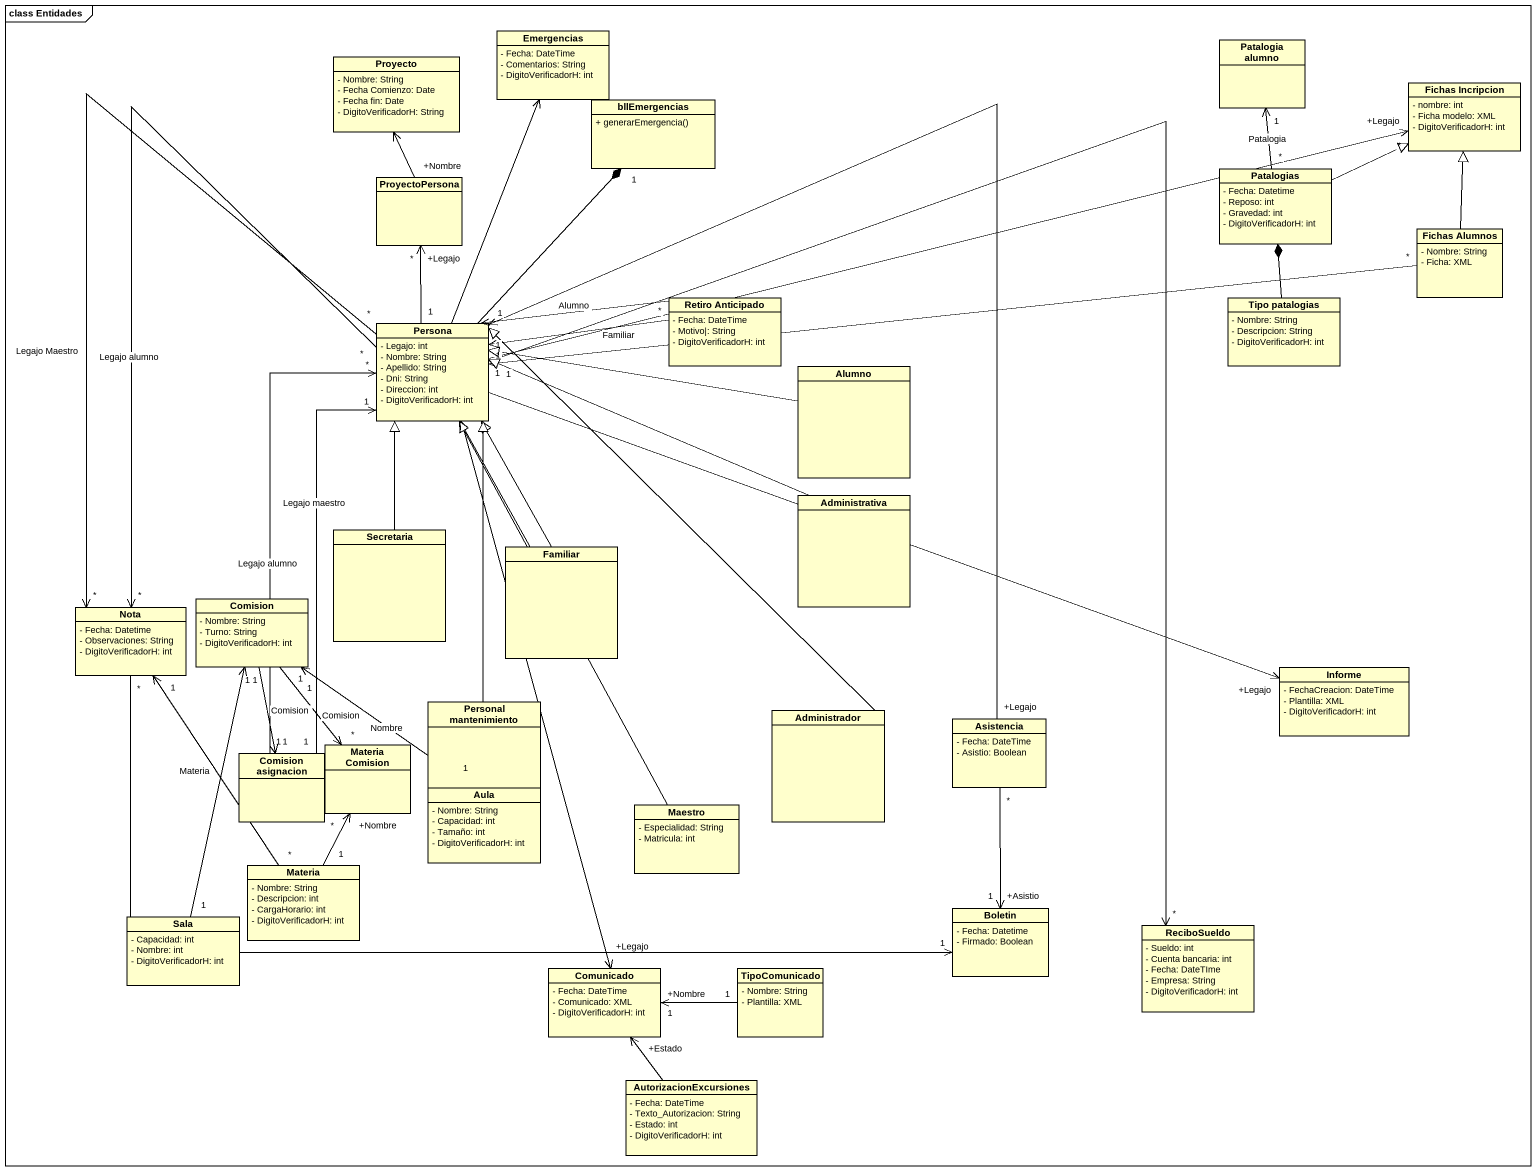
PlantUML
@startuml
mainframe class Entidades
hide circle
hide empty members
skinparam classAttributeIconSize 0
class Emergencias {
  - Fecha: DateTime
  - Comentarios: String
  - DigitoVerificadorH: int
}
class "Patalogia alumno" as Patalogia_alumno
class Proyecto {
  - Nombre: String
  - Fecha Comienzo: Date
  - Fecha fin: Date
  - DigitoVerificadorH: String
}
class bllEmergencias {
  + generarEmergencia()
}
class "Fichas Incripcion" as Fichas_Incripcion {
  - nombre: int
  - Ficha modelo: XML
  - DigitoVerificadorH: int
}
class ProyectoPersona
class Patalogias {
  - Fecha: Datetime
  - Reposo: int
  - Gravedad: int
  - DigitoVerificadorH: int
}
class "Fichas Alumnos" as Fichas_Alumnos {
  - Nombre: String
  - Ficha: XML
}
class "Retiro Anticipado" as Retiro_Anticipado {
  - Fecha: DateTime
  - Motivo|: String
  - DigitoVerificadorH: int
}
class "Tipo patalogias" as Tipo_patalogias {
  - Nombre: String
  - Descripcion: String
  - DigitoVerificadorH: int
}
class Persona {
  - Legajo: int
  - Nombre: String
  - Apellido: String
  - Dni: String
  - Direccion: int
  - DigitoVerificadorH: int
}
class Alumno
class Administrativa
class Secretaria
class Familiar
class Nota {
  - Fecha: Datetime
  - Observaciones: String
  - DigitoVerificadorH: int
}
class Comision {
  - Nombre: String
  - Turno: String
  - DigitoVerificadorH: int
}
class Informe {
  - FechaCreacion: DateTime
  - Plantilla: XML
  - DigitoVerificadorH: int
}
class "Personal mantenimiento" as Personal_mantenimiento
class Administrador
class Asistencia {
  - Fecha: DateTime
  - Asistio: Boolean
}
class "Comision asignacion" as Comision_asignacion
class "Materia Comision" as Materia_Comision
class Aula {
  - Nombre: String
  - Capacidad: int
  - Tamaño: int
  - DigitoVerificadorH: int
}
class Maestro {
  - Especialidad: String
  - Matricula: int
}
class Materia {
  - Nombre: String
  - Descripcion: int
  - CargaHorario: int
  - DigitoVerificadorH: int
}
class Sala {
  - Capacidad: int
  - Nombre: int
  - DigitoVerificadorH: int
}
class Boletin {
  - Fecha: Datetime
  - Firmado: Boolean
}
class ReciboSueldo {
  - Sueldo: int
  - Cuenta bancaria: int
  - Fecha: DateTIme
  - Empresa: String
  - DigitoVerificadorH: int
}
class Comunicado {
  - Fecha: DateTime
  - Comunicado: XML
  - DigitoVerificadorH: int
}
class TipoComunicado {
  - Nombre: String
  - Plantilla: XML
}
class AutorizacionExcursiones {
  - Fecha: DateTime
  - Texto_Autorizacion: String
  - Estado: int
  - DigitoVerificadorH: int
}
ProyectoPersona "+Nombre" -up-> Proyecto
Patalogias "*" -up-> "1" Patalogia_alumno : Patalogia
Patalogias -right-|> Fichas_Incripcion
Fichas_Alumnos -up-|> Fichas_Incripcion
Fichas_Alumnos "*" -left-> "1" Persona
Retiro_Anticipado -left-> Persona : Alumno
Retiro_Anticipado "*" -left-> "1" Persona : Familiar
Tipo_patalogias -up-* Patalogias
Persona -up-> Emergencias
Persona "1" -up-* "1" bllEmergencias
Persona "1" -right-> "+Legajo\n*" Fichas_Incripcion
Persona "1" -up-> "+Legajo\n*" ProyectoPersona
Persona "*" --> "*" Nota : Legajo alumno
Persona "*" --> "*" Nota : Legajo Maestro
Persona "*" <-- "1" Comision_asignacion : Legajo alumno
Persona "1" <-- "1" Comision_asignacion : Legajo maestro
Persona "1" --> "*" ReciboSueldo
Alumno -left-|> Persona
Administrativa -left-|> Persona
Secretaria -up-|> Persona
Familiar -up-> Persona
Familiar -up-|> Persona
Nota "*" -right-> "1" Boletin
Comision "1" --> "1" Comision_asignacion : Comision
Comision "1" --> "*" Materia_Comision : Comision
Informe "+Legajo" <-left- Persona
Personal_mantenimiento -up-|> Persona
Administrador -up-|> Persona
Asistencia "+Legajo" -up-> Persona
Asistencia "*" --> "+Asistio\n1" Boletin
Aula "1" -up-> "1" Comision : Nombre
Maestro -up-|> Persona
Materia "*" -up-> "1" Nota : Materia
Materia "1" -up-> "+Nombre\n*" Materia_Comision
Sala "1" -up-> "1" Comision
Comunicado "+Legajo" <-up- Persona
TipoComunicado "1" -left-> "+Nombre\n1" Comunicado
AutorizacionExcursiones -up-> "+Estado" Comunicado
@enduml
